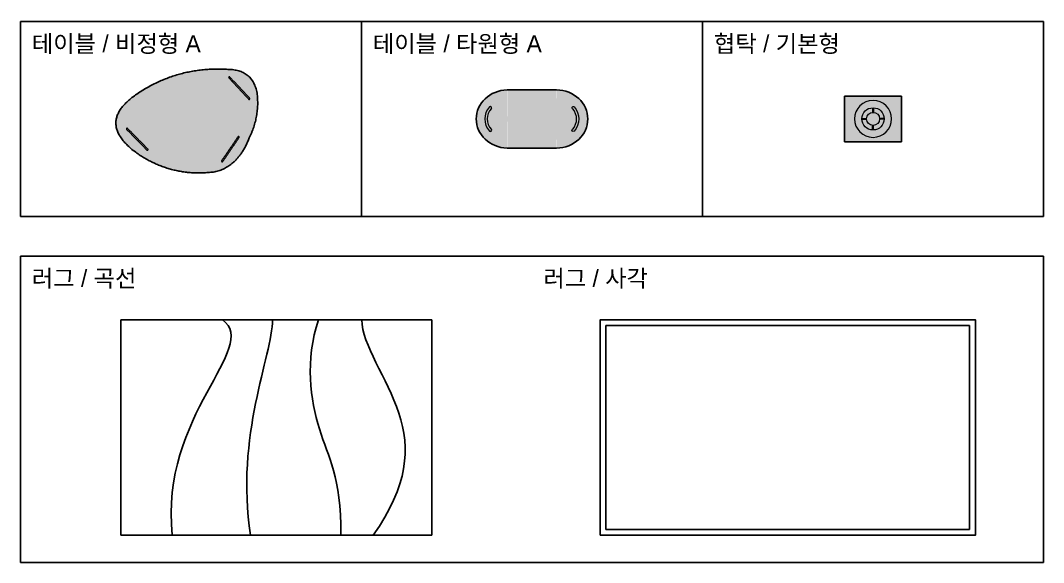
# Model space of a CAD drawing. Header units: millimetres. Extents: x 488786 to 747986, y 25193 to 95000.
# Drawn here: x 554300 to 563300, y 77235 to 82004 of the extents above; entities that cross this region are included whole.
import ezdxf

# ---------------------------------------------------------------- set-up
doc = ezdxf.new("R2010")
doc.units = ezdxf.units.MM
for name, color, linetype in [('10. ETC', 251, 'Continuous'), ('13. TXT2', 43, 'Continuous'), ('25. 255', 255, 'Continuous'), ('6. FUR1', 181, 'Continuous'), ('9. HAT', 252, 'Continuous')]:
    doc.layers.add(name, color=color, linetype=linetype)
doc.layers.add('7. FUR2', color=241, linetype='Continuous', lineweight=5)
doc.styles.add('YUHIHA_TEXT', font='Pretendard-Regular.ttf')

# ---------------------------------------------------------------- blocks, each defined once
blk = doc.blocks.new('YUHIHA_Furniture_Table_Organic_A_Plan')
at = {"layer": '25. 255', "transparency": 33554687}
h = blk.add_hatch(color=256, dxfattribs=at)
edge = h.paths.add_edge_path(flags=0)
edge.add_spline(control_points=[(509.7, 131.3), (202.4, 454.7), (-239, 518.9)], knot_values=[0, 0, 0, 1, 1, 1], degree=2, periodic=0)
edge.add_spline(control_points=[(-239, 518.9), (-682.4, 580.7), (-588.4, 132.1)], knot_values=[0, 0, 0, 1, 1, 1], degree=2, periodic=0)
edge.add_spline(control_points=[(-588.4, 132.1), (-502, -234.4), (-192.1, -448.4)], knot_values=[0, 0, 0, 1, 1, 1], degree=2, periodic=0)
edge.add_spline(control_points=[(-192.1, -448.4), (-7.9, -554.2), (234.5, -430.6)], knot_values=[0, 0, 0, 1, 1, 1], degree=2, periodic=0)
edge.add_spline(control_points=[(234.5, -430.6), (429.1, -355.4), (550.4, -185.6)], knot_values=[0, 0, 0, 1, 1, 1], degree=2, periodic=0)
edge.add_spline(control_points=[(550.4, -185.6), (656.3, -11), (509.7, 131.3)], knot_values=[0, 0, 0, 1, 1, 1], degree=2, periodic=0)
at = {"layer": '6. FUR1', "transparency": 33554687}
for points in [[(-239, 518.9), (-682.4, 580.7), (-588.4, 132.1)], [(509.7, 131.3), (202.4, 454.7), (-239, 518.9)], [(-588.4, 132.1), (-502, -234.4), (-192.1, -448.4)], [(550.4, -185.6), (656.3, -11), (509.7, 131.3)], [(234.5, -430.6), (429.1, -355.4), (550.4, -185.6)], [(-192.1, -448.4), (-7.9, -554.2), (234.5, -430.6)]]:
    blk.add_open_spline(points, degree=2, dxfattribs=at)
at = {"layer": '7. FUR2', "transparency": 33554687}
for points in [[(-513.5, 353.5), (-515.2, 351.7), (-515.1, 349.2)], [(-515.1, 349.2), (-510, 221.8), (-504.9, 94.5)], [(-509.4, 355.5), (-511.9, 355.4), (-513.5, 353.5)], [(-505, 353.9), (-506.9, 355.6), (-509.4, 355.5)], [(-503.1, 349.7), (-503.2, 352.2), (-505, 353.9)], [(-492.8, 95), (-497.9, 222.3), (-503.1, 349.7)], [(-504.9, 94.5), (-504.6, 88.4), (-498.6, 88.7)], [(-498.6, 88.7), (-492.6, 88.9), (-492.8, 95)], [(456.8, 84.2), (455.1, 82.4), (455.1, 79.9)], [(455.1, 79.9), (457.2, -47.6), (459.3, -175)], [(461.1, 86), (458.6, 85.9), (456.8, 84.2)], [(465.4, 84.3), (463.6, 86), (461.1, 86)], [(467.2, 80.1), (467.2, 82.6), (465.4, 84.3)], [(471.4, -174.8), (469.3, -47.4), (467.2, 80.1)], [(459.3, -175), (459.4, -181.1), (465.4, -181)], [(465.4, -181), (471.5, -180.9), (471.4, -174.8)], [(167, -357.6), (43, -387.3), (-80.9, -417)], [(171.5, -358.3), (169.4, -357), (167, -357.6)], [(174.3, -362), (173.7, -359.6), (171.5, -358.3)], [(-80.9, -417), (-86.8, -418.4), (-85.4, -424.3)], [(-85.4, -424.3), (-83.9, -430.2), (-78.1, -428.8)], [(-78.1, -428.8), (45.9, -399), (169.8, -369.3)], [(169.8, -369.3), (172.2, -368.7), (173.5, -366.6)], [(173.5, -366.6), (174.8, -364.5), (174.3, -362)]]:
    blk.add_open_spline(points, degree=2, dxfattribs=at)
blk = doc.blocks.new('YUHIHA_Furniture_Table_Oval_A_Plan')
at = {"layer": '25. 255', "transparency": 33554687}
h = blk.add_hatch(color=256, dxfattribs=at)
edge = h.paths.add_edge_path(flags=0)
edge.add_line((-218.9, 232), (215.6, 232))
edge.add_ellipse((209.5, -24.7), major_axis=(-281.4, 0), ratio=0.912266, start_angle=91.24838, end_angle=268.75162, ccw=False)
edge.add_line((215.6, -281.3), (-218.9, -281.3))
edge.add_ellipse((-209.4, -24.7), major_axis=(-281.5, 0), ratio=0.912266, start_angle=631.93871, end_angle=808.06129, ccw=False)
at = {"layer": '6. FUR1', "transparency": 33554687}
for points in [[(-218.9, 232), (215.6, 232)], [(215.6, -281.3), (-218.9, -281.3)]]:
    blk.add_lwpolyline(points, dxfattribs=at)
for centre, major_axis, start_param, end_param in [((-209.4, -24.7), (281.5, 0), -4.678552, -1.604633), ((209.5, -24.7), (281.4, 0), -1.549008, 1.549008)]:
    blk.add_ellipse(centre, major_axis=major_axis, ratio=0.912266, start_param=start_param, end_param=end_param, dxfattribs=at)
at = {"layer": '7. FUR2', "transparency": 33554687}
for centre, major_axis, start_param, end_param in [((-262.4, -24.7), (0, 154.9), 0.817773, 2.325557), ((-261.4, -24.7), (0, 133.5), 0.81622, 2.325372), ((-365.7, 74), (0, 11.1), 4.001981, 7.143574), ((-365.7, -123.4), (0, 11.1), 2.306457, 5.422674)]:
    blk.add_ellipse(centre, major_axis=major_axis, ratio=0.987324, start_param=start_param, end_param=end_param, dxfattribs=at)
at = {"layer": '7. FUR2', "transparency": 33554687, "extrusion": (0, 0, -1)}
for centre, major_axis, start_param, end_param in [((362.4, 74), (0, 11.1), 4.001981, 7.143574), ((258.1, -24.7), (0, 133.5), 0.81622, 2.325372), ((259.1, -24.7), (0, 154.9), 0.817773, 2.325557), ((362.4, -123.4), (0, 11.1), 2.306457, 5.422674)]:
    blk.add_ellipse(centre, major_axis=major_axis, ratio=0.987324, start_param=start_param, end_param=end_param, dxfattribs=at)
blk = doc.blocks.new('YUHIHA_Furniture_Nightstand_Standard_Plan')
at = {"layer": '25. 255'}
blk.add_hatch(color=256, dxfattribs=at).paths.add_polyline_path([(0.25, -0.2), (0.25, 0.2), (-0.25, 0.2), (-0.25, -0.2), (0.25, -0.2)], flags=0)
at = {"layer": '6. FUR1'}
blk.add_lwpolyline([(0.25, -0.2), (0.25, 0.2), (-0.25, 0.2), (-0.25, -0.2), (0.25, -0.2)], close=True, dxfattribs=at)
at = {"layer": '7. FUR2'}
blk.add_lwpolyline([(0.1626, 0.0009, 1), (-0.1626, 0.0009, 1), (0.1626, 0.0009)], format="xyb", close=True, dxfattribs=at)
for points in [[(-0.0033, 0.0984), (-0.0033, 0.0578)], [(0.0033, 0.0984), (0.0033, 0.0578)], [(-0.0975, 0.0039), (-0.0569, 0.004)], [(0.0974, 0.0047), (0.0569, 0.0045)], [(-0.0974, -0.0028), (-0.0569, -0.0027)], [(-0.0033, -0.0965), (-0.0033, -0.056)], [(0.0033, -0.0965), (0.0033, -0.056)], [(0.0975, -0.002), (0.0569, -0.0021)]]:
    blk.add_lwpolyline(points, dxfattribs=at)
for points in [[(-0.0975, 0.0009), (-0.0975, 0.0572), (-0.0563, 0.0984), (0, 0.0984)], [(0, 0.0984), (0.0563, 0.0984), (0.0975, 0.0572), (0.0975, 0.0009)], [(0, -0.0966), (-0.0563, -0.0966), (-0.0975, -0.0554), (-0.0975, 0.0009)], [(-0.057, 0.0009), (-0.057, 0.0338), (-0.0329, 0.0579), (0, 0.0579)], [(0, -0.0561), (-0.0329, -0.0561), (-0.057, -0.032), (-0.057, 0.0009)], [(0, 0.0579), (0.0329, 0.0579), (0.057, 0.0338), (0.057, 0.0009)], [(0.057, 0.0009), (0.057, -0.032), (0.0329, -0.0561), (0, -0.0561)], [(0.0975, 0.0009), (0.0975, -0.0554), (0.0563, -0.0966), (0, -0.0966)]]:
    blk.add_open_spline(points, degree=3, dxfattribs=at)
blk = doc.blocks.new('*U310')
at = {"layer": '9. HAT'}
blk.add_lwpolyline([(0, 0), (3300, 0), (3300, 1895.93274), (0, 1895.93274)], close=True, dxfattribs=at)
at = {"layer": '9. HAT', "linetype": 'Continuous', "lineweight": -3}
for points in [[(50, 50), (50, 1845.93274)], [(50, 1845.93274), (3250, 1845.93274)], [(3250, 50), (3250, 1845.93274)], [(50, 50), (3250, 50)]]:
    blk.add_lwpolyline(points, dxfattribs=at)
blk = doc.blocks.new('*U312')
at = {"layer": '9. HAT', "transparency": 33554687}
for points, degree in [([(2736.1755, 1895.93274), (1368.0877, 1895.93274), (0, 1895.93274)], 2), ([(0, 1895.93274), (0, 947.96634), (0, 0)], 2), ([(453.6765, 0), (335.8811, 1059.14884), (1234.6178, 1652.48954), (894.3193, 1895.93274)], 3), ([(1142.9989, 0), (1003.3894, 875.91114), (1334.9621, 1587.04754), (1334.9621, 1895.93274)], 3), ([(1740.7025, 1895.93274), (1618.544, 1539.05674), (1668.7163, 1190.03274), (1748.3374, 935.89964)], 3), ([(2447.47598, 1074.41854), (2344.9502, 1384.17734), (2120.266, 1678.66634), (2120.266, 1895.93274)], 3), ([(2736.1755, 0), (2736.1755, 947.96634), (2736.1755, 1895.93274)], 2), ([(2220.6104, 0), (2530.36916, 439.63124), (2550.00176, 764.65974), (2447.47598, 1074.41854)], 3), ([(1748.3374, 935.89964), (1827.9585, 681.76664), (1937.0284, 522.52444), (1937.0284, 0)], 3), ([(0, 0), (1368.0877, 0), (2736.1755, 0)], 2)]:
    blk.add_open_spline(points, degree=degree, dxfattribs=at)

msp = doc.modelspace()

# ---------------------------------------------------------------- linework, layer by layer
at = {"layer": '10. ETC'}
for p, q in [((554300, 81994.7), (563300, 81994.7)), ((554300, 81994.7), (554300, 80280.5)), ((557300, 81994.7), (557300, 80280.5)), ((560300, 81994.7), (560300, 80280.5)), ((563300, 81994.7), (563300, 80280.5)), ((554300, 80280.5), (563300, 80280.5)), ((554300, 79930.5), (563300, 79930.5)), ((554300, 79930.5), (554300, 77234.5)), ((563300, 79930.5), (563300, 77234.5)), ((554300, 77234.5), (563300, 77234.5))]:
    msp.add_line(p, q, dxfattribs=at)

# ---------------------------------------------------------------- block references
at = {"transparency": 33554687, "rotation": 42.20427688317488}
msp.add_blockref('YUHIHA_Furniture_Table_Organic_A_Plan', (555849.6, 81133.4), dxfattribs=at)
at = {"transparency": 33554687}
msp.add_blockref('YUHIHA_Furniture_Table_Oval_A_Plan', (558800, 81162.2), dxfattribs=at)
at = {"xscale": 1000, "yscale": 1000, "zscale": 1000}
msp.add_blockref('YUHIHA_Furniture_Nightstand_Standard_Plan', (561800, 81137.6), dxfattribs=at)
at = {"layer": '9. HAT'}
for name, p in [('*U312', (555181.9, 77474.5)), ('*U310', (559400, 77474.5))]:
    msp.add_blockref(name, p, dxfattribs=at)

# ---------------------------------------------------------------- texts
at = {"layer": '13. TXT2', "color": 7, "char_height": 150, "attachment_point": 1, "style": 'YUHIHA_TEXT'}
for s, insert, width in [('테이블 / 비정형 A', (554400, 81874.7), 2800), ('테이블 / 타원형 A', (557400, 81874.7), 2800), ('협탁 / 기본형', (560400, 81874.7), 2800), ('러그 / 곡선', (554400, 79810.5), 8800), ('러그 / 사각', (558900, 79810.5), 4200)]:
    msp.add_mtext(s, dxfattribs=dict(at, insert=insert, width=width))

doc.saveas('drawing.dxf')
